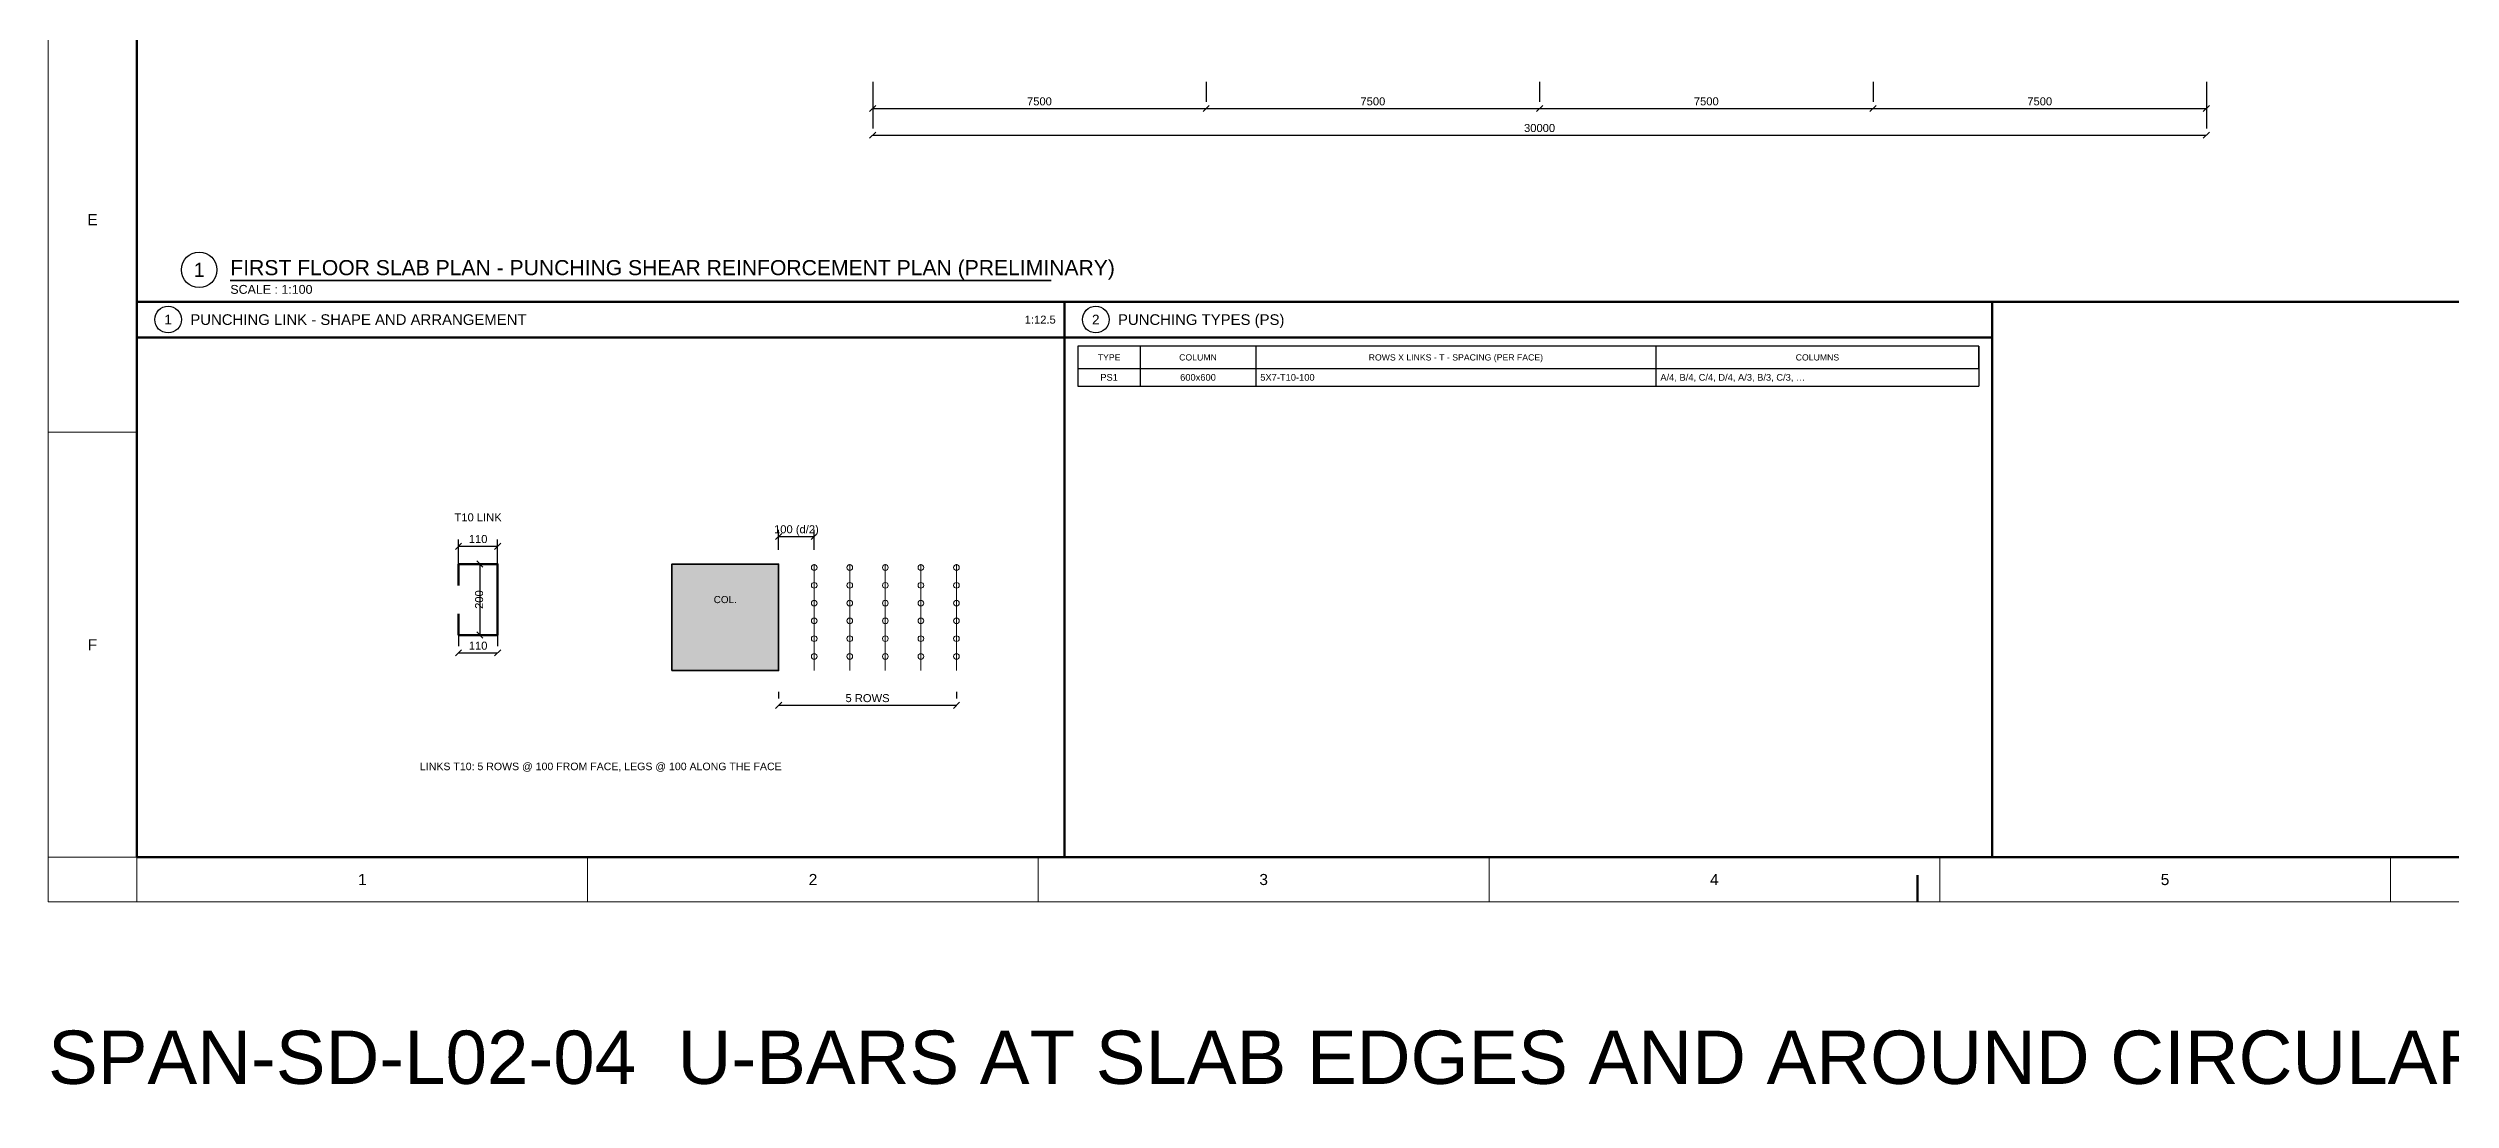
# Model space of a CAD drawing. Header units: millimetres. Extents: x 0 to 396150, y -260000 to 91864.
# Drawn here: x 0 to 54050, y -134461 to -110789 of the extents above; entities that cross this region are included whole.
import ezdxf
from ezdxf.enums import TextEntityAlignment as Align

# ---------------------------------------------------------------- set-up
doc = ezdxf.new("R2010")
doc.units = ezdxf.units.MM
doc.header["$LTSCALE"] = 37.5
doc.layers.get('0').update_dxf_attribs({"linetype": 'CONTINUOUS'})
for name, color, linetype in [('SPAN-CALLOUT', 3, 'CONTINUOUS'), ('SPAN-COL-HATCH', 8, 'CONTINUOUS'), ('SPAN-DIM', 8, 'CONTINUOUS'), ('SPAN-RB-TEXT', 7, 'CONTINUOUS'), ('SPAN-SHEET-SCHEDULE', 7, 'CONTINUOUS'), ('SPAN-SHEET-SCHEDULE-TEXT', 7, 'CONTINUOUS'), ('SPAN-SHEET-TEXT', 2, 'CONTINUOUS'), ('SPAN-TEXT', 7, 'CONTINUOUS'), ('SPAN-XREF', 7, 'CONTINUOUS')]:
    doc.layers.add(name, color=color, linetype=linetype)
for name, color, linetype, lineweight in [('SPAN-COL', 7, 'CONTINUOUS', 35), ('SPAN-RB-PUNCH', 6, 'CONTINUOUS', 20), ('SPAN-SHEET-FRAME', 7, 'CONTINUOUS', 50), ('SPAN-SHEET-TITLE', 7, 'CONTINUOUS', 25)]:
    doc.layers.add(name, color=color, linetype=linetype, lineweight=lineweight)
doc.styles.get("Standard").update_dxf_attribs({"font": 'arial.ttf'})

# ---------------------------------------------------------------- blocks, each defined once
blk = doc.blocks.new('FRAMING_REBAR_PUNCHING_LINKS_L01')
at = {"layer": 'SPAN-CALLOUT'}
for centre, radius in [((3400, 14220), 400), ((2700, 13100), 300), ((23566.7, 13100), 300)]:
    blk.add_circle(centre, radius, dxfattribs=at)
at = {"layer": 'SPAN-COL'}
blk.add_lwpolyline([(14033.3, 5200), (16433.3, 5200), (16433.3, 7600), (14033.3, 7600)], close=True, dxfattribs=at)
at = {"layer": 'SPAN-COL-HATCH'}
blk.add_solid([(14033.3, 5200), (16433.3, 5200), (14033.3, 7600), (16433.3, 7600)], dxfattribs=at)
at = {"layer": 'SPAN-DIM'}
for p, q in [((18550, 18450), (18550, 18000)), ((18550, 18450), (18550, 17400)), ((26050, 18450), (26050, 18000)), ((26050, 18450), (26050, 18000)), ((33550, 18450), (33550, 18000)), ((33550, 18450), (33550, 18000)), ((41050, 18450), (41050, 18000)), ((41050, 18450), (41050, 18000)), ((48550, 18450), (48550, 18000)), ((48550, 18450), (48550, 17400)), ((18480, 17780), (18620, 17920)), ((18550, 17850), (26050, 17850)), ((25980, 17780), (26120, 17920)), ((25980, 17780), (26120, 17920)), ((26050, 17850), (33550, 17850)), ((33480, 17780), (33620, 17920)), ((33480, 17780), (33620, 17920)), ((33550, 17850), (41050, 17850)), ((40980, 17780), (41120, 17920)), ((40980, 17780), (41120, 17920)), ((41050, 17850), (48550, 17850)), ((48480, 17780), (48620, 17920)), ((18480, 17180), (18620, 17320)), ((48480, 17180), (48620, 17320)), ((18550, 17250), (48550, 17250)), ((9233.3, 7600), (9233.3, 8150)), ((10113.3, 7600), (10113.3, 8150)), ((16363.3, 8150), (16503.3, 8290)), ((16433.3, 7920), (16433.3, 8370)), ((16433.3, 8220), (17233.3, 8220)), ((17163.3, 8150), (17303.3, 8290)), ((17233.3, 7920), (17233.3, 8370)), ((9163.3, 7930), (9303.3, 8070)), ((9233.3, 8000), (10113.3, 8000)), ((9643.3, 7670), (9783.3, 7530)), ((9713.3, 7600), (9713.3, 6000)), ((10113.3, 7600), (9863.3, 7600)), ((10043.3, 7930), (10183.3, 8070)), ((9233.3, 6000), (9233.3, 5750)), ((9643.3, 6070), (9783.3, 5930)), ((10113.3, 6000), (9863.3, 6000)), ((10113.3, 6000), (10113.3, 5750)), ((9163.3, 5530), (9303.3, 5670)), ((9233.3, 5600), (10113.3, 5600)), ((10043.3, 5530), (10183.3, 5670)), ((16363.3, 4350), (16503.3, 4490)), ((16433.3, 4720), (16433.3, 4570)), ((16433.3, 4420), (20433.3, 4420)), ((20363.3, 4350), (20503.3, 4490)), ((20433.3, 4720), (20433.3, 4570))]:
    blk.add_line(p, q, dxfattribs=at)
at = {"layer": 'SPAN-RB-PUNCH', "lineweight": 70}
for p, q in [((9233.3, 7600), (9233.3, 7120)), ((9233.3, 6000), (9233.3, 6480))]:
    blk.add_line(p, q, dxfattribs=at)
at = {"layer": 'SPAN-RB-PUNCH'}
for p, q in [((17233.3, 5200), (17233.3, 7600)), ((18033.3, 5200), (18033.3, 7600)), ((18833.3, 5200), (18833.3, 7600)), ((19633.3, 5200), (19633.3, 7600)), ((20433.3, 5200), (20433.3, 7600))]:
    blk.add_line(p, q, dxfattribs=at)
at = {"layer": 'SPAN-RB-PUNCH', "lineweight": 70}
blk.add_lwpolyline([(9233.3, 7600), (10113.3, 7600), (10113.3, 6000), (9233.3, 6000)], dxfattribs=at)
at = {"layer": 'SPAN-RB-PUNCH'}
for centre in [(17233.3, 7520), (18033.3, 7520), (18833.3, 7520), (19633.3, 7520), (20433.3, 7520), (17233.3, 7120), (18033.3, 7120), (18833.3, 7120), (19633.3, 7120), (20433.3, 7120), (17233.3, 6720), (18033.3, 6720), (18833.3, 6720), (19633.3, 6720), (20433.3, 6720), (17233.3, 6320), (17233.3, 5920), (18033.3, 6320), (18033.3, 5920), (18833.3, 6320), (18833.3, 5920), (19633.3, 6320), (19633.3, 5920), (20433.3, 6320), (20433.3, 5920), (17233.3, 5520), (18033.3, 5520), (18833.3, 5520), (19633.3, 5520), (20433.3, 5520)]:
    blk.add_circle(centre, 64, dxfattribs=at)
at = {"layer": 'SPAN-SHEET-FRAME'}
for p, q in [((2000, 13500), (64600, 13500)), ((2000, 12700), (22866.7, 12700)), ((22866.7, 12700), (43733.3, 12700)), ((42050, 0), (42050, 600))]:
    blk.add_line(p, q, dxfattribs=at)
at = {"layer": 'SPAN-SHEET-FRAME', "lineweight": 13}
for p, q in [((0, 10566.7), (2000, 10566.7)), ((0, 1000), (2000, 1000)), ((2000, 0), (2000, 1000)), ((12137.5, 0), (12137.5, 1000)), ((22275, 0), (22275, 1000)), ((32412.5, 0), (32412.5, 1000)), ((42550, 0), (42550, 1000)), ((52687.5, 0), (52687.5, 1000))]:
    blk.add_line(p, q, dxfattribs=at)
blk.add_lwpolyline([(0, 0), (84100, 0), (84100, 59400), (0, 59400)], close=True, dxfattribs=at)
at = {"layer": 'SPAN-SHEET-FRAME'}
for points in [[(2000, 1000), (83100, 1000), (83100, 58400), (2000, 58400)], [(2000, 1000), (22866.7, 1000), (22866.7, 13500), (2000, 13500)], [(22866.7, 1000), (43733.3, 1000), (43733.3, 13500), (22866.7, 13500)]]:
    blk.add_lwpolyline(points, close=True, dxfattribs=at)
at = {"layer": 'SPAN-SHEET-SCHEDULE'}
for p, q in [((23166.7, 12500), (23166.7, 11600)), ((24566.7, 12500), (24566.7, 11600)), ((27166.7, 12500), (27166.7, 11600)), ((36166.7, 12500), (36166.7, 11600)), ((43433.3, 12500), (43433.3, 11600)), ((23166.7, 11600), (43433.3, 11600))]:
    blk.add_line(p, q, dxfattribs=at)
at = {"layer": 'SPAN-SHEET-SCHEDULE', "lineweight": 5}
blk.add_line((23166.7, 11600), (43433.3, 11600), dxfattribs=at)
at = {"layer": 'SPAN-SHEET-SCHEDULE'}
blk.add_lwpolyline([(23166.7, 12000), (43433.3, 12000), (43433.3, 12500), (23166.7, 12500)], close=True, dxfattribs=at)
at = {"layer": 'SPAN-SHEET-TITLE', "lineweight": 35}
blk.add_line((4100, 13980), (22560, 13980), dxfattribs=at)
at = {"layer": 'SPAN-CALLOUT'}
for s, height, p in [('1', 320, (3400, 14220)), ('1', 220, (2700, 13100)), ('2', 220, (23566.7, 13100))]:
    blk.add_text(s, height=height, dxfattribs=at).set_placement(p, align=Align.MIDDLE_CENTER)
at = {"layer": 'SPAN-DIM'}
for s, p in [('7500', (22300, 17922)), ('7500', (29800, 17922)), ('7500', (37300, 17922)), ('7500', (44800, 17922)), ('30000', (33550, 17322)), ('110', (9673.3, 8072)), ('100 (d/2)', (16833.3, 8292)), ('110', (9673.3, 5672)), ('5 ROWS', (18433.3, 4492))]:
    blk.add_text(s, height=180, dxfattribs=at).set_placement(p, align=Align.CENTER)
blk.add_text('200', height=180, rotation=90, dxfattribs=at).set_placement((9785.3, 6800), align=Align.CENTER)
at = {"layer": 'SPAN-RB-TEXT'}
for s, height, p in [('T10 LINK', 180, (9673.3, 8560)), ('LINKS T10: 5 ROWS @ 100 FROM FACE, LEGS @ 100 ALONG THE FACE', 170, (12433.3, 2960))]:
    blk.add_text(s, height=height, dxfattribs=at).set_placement(p, align=Align.CENTER)
at = {"layer": 'SPAN-SHEET-FRAME'}
for s, p in [('E', (1000, 15350)), ('F', (1000, 5783.3)), ('1', (7068.8, 500)), ('2', (17206.2, 500)), ('3', (27343.8, 500)), ('4', (37481.2, 500)), ('5', (47618.8, 500))]:
    blk.add_text(s, height=250, dxfattribs=at).set_placement(p, align=Align.MIDDLE_CENTER)
at = {"layer": 'SPAN-SHEET-SCHEDULE-TEXT'}
for s, height, p in [('TYPE', 140, (23866.7, 12250)), ('COLUMN', 140, (25866.7, 12250)), ('ROWS X LINKS - T - SPACING (PER FACE)', 140, (31666.7, 12250)), ('COLUMNS', 140, (39800, 12250)), ('PS1', 150, (23866.7, 11800)), ('600x600', 150, (25866.7, 11800))]:
    blk.add_text(s, height=height, dxfattribs=at).set_placement(p, align=Align.MIDDLE_CENTER)
for s, p in [('5X7-T10-100', (27266.7, 11800)), ('A/4, B/4, C/4, D/4, A/3, B/3, C/3, …', (36266.7, 11800))]:
    blk.add_text(s, height=150, dxfattribs=at).set_placement(p, align=Align.MIDDLE_LEFT)
at = {"layer": 'SPAN-SHEET-TEXT'}
blk.add_text('FIRST FLOOR SLAB PLAN - PUNCHING SHEAR REINFORCEMENT PLAN (PRELIMINARY)', height=340, dxfattribs=at).set_placement((4100, 14100))
for s, p in [('PUNCHING LINK - SHAPE AND ARRANGEMENT', (3200, 13100)), ('PUNCHING TYPES (PS)', (24066.7, 13100))]:
    blk.add_text(s, height=240, dxfattribs=at).set_placement(p, align=Align.MIDDLE_LEFT)
at = {"layer": 'SPAN-SHEET-TITLE'}
blk.add_text('SCALE : 1:100', height=200, dxfattribs=at).set_placement((4100, 13680))
blk.add_text('1:12.5', height=180, dxfattribs=at).set_placement((22666.7, 13100), align=Align.MIDDLE_RIGHT)
at = {"layer": 'SPAN-TEXT', "color": 7}
blk.add_text('COL.', height=160, dxfattribs=at).set_placement((15233.3, 6800), align=Align.MIDDLE_CENTER)

msp = doc.modelspace()

# ---------------------------------------------------------------- block references
msp.add_blockref('FRAMING_REBAR_PUNCHING_LINKS_L01', (0, -130000))

# ---------------------------------------------------------------- texts
at = {"layer": 'SPAN-XREF'}
msp.add_text('SPAN-SD-L02-04  U-BARS AT SLAB EDGES AND AROUND CIRCULAR REGIONS  (L02)', height=1200, dxfattribs=at).set_placement((0, -134100))

doc.saveas('drawing.dxf')
